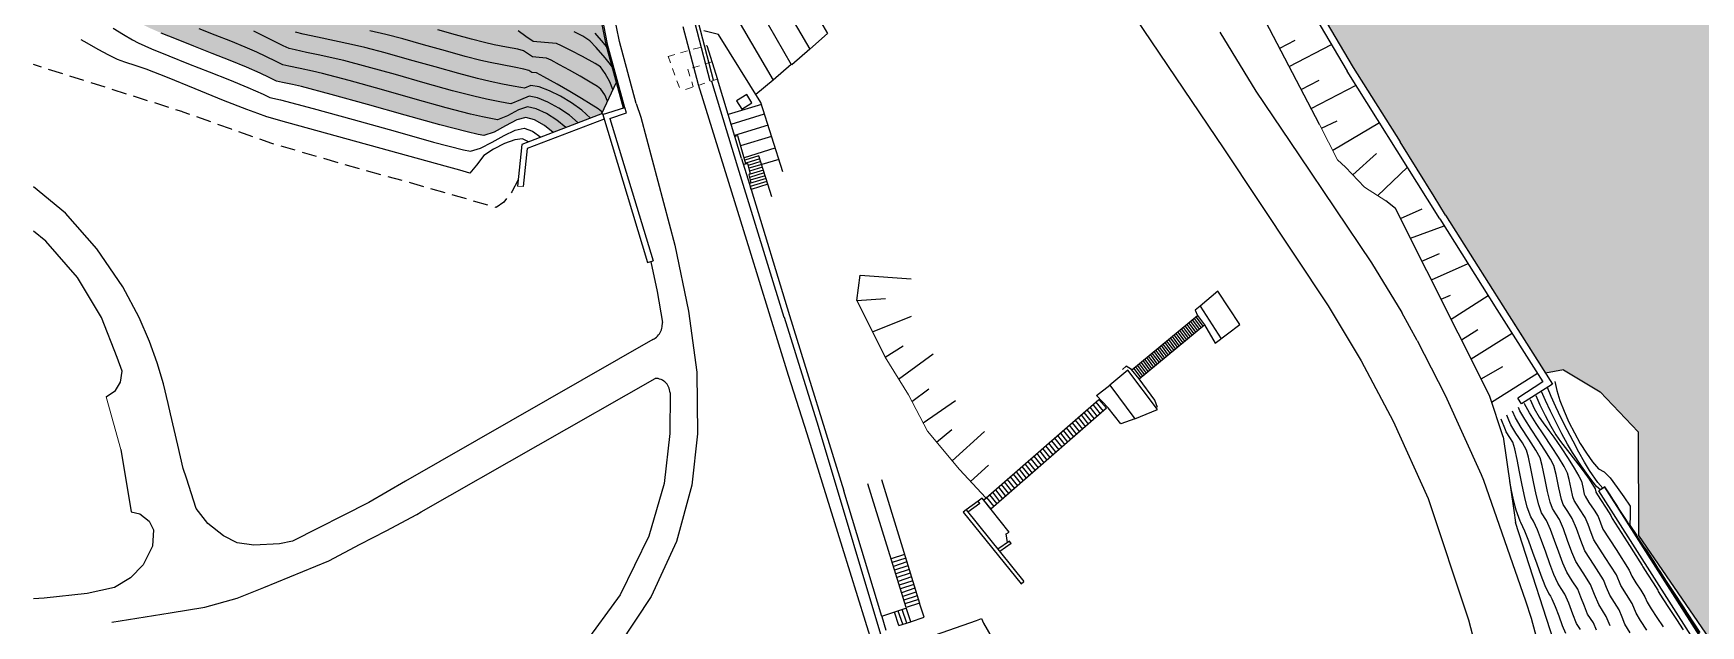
# Model space of a CAD drawing. Extents: x 62300 to 62638, y 108261 to 108784.
# Drawn here: x 62300 to 62440.5, y 108500.8 to 108550.7 of the extents above; entities that cross this region are included whole.
import ezdxf

# ---------------------------------------------------------------- set-up
doc = ezdxf.new("R2010")
doc.units = 0
doc.header["$MEASUREMENT"] = 0
doc.linetypes.add('DOT', pattern=[0.55, 0.3, -0.25])
doc.linetypes.add('TRATTEGGIATA2', pattern=[0.375, 0.25, -0.125])
for name, color, linetype in [('Bâti', 7, 'Continuous'), ('colore lago', 131, 'Continuous'), ('Couronnement', 7, 'Continuous'), ('curve livello 1m', 2, 'Continuous'), ('curve livello 5m', 7, 'Continuous'), ('Limite fiume', 6, 'Continuous'), ('LIN025CO', 7, 'Continuous'), ('pendenze', 2, 'Continuous'), ('Per+Mod Surf', 7, 'Continuous'), ('SCALE', 2, 'Continuous'), ('Strade', 7, 'Continuous'), ('TalusHautBas', 7, 'Continuous'), ('VOIRIE', 7, 'Continuous')]:
    doc.layers.add(name, color=color, linetype=linetype)
doc.layers.add('Colori bordi', color=5, linetype='Continuous', plot=False)
doc.layers.add('no_plot', color=5, linetype='Continuous', plot=False)

msp = doc.modelspace()

# ---------------------------------------------------------------- hatches: boundary and pattern name
at = {"layer": 'colore lago', "linetype": 'Continuous', "lineweight": 0}
for points in [[(62395.432, 108712.426), (62396.026, 108711.854), (62396.545, 108710.804), (62395.704, 108710.571), (62400.102, 108704.942), (62413.395, 108708.628), (62414.098, 108707.729), (62408.577, 108697.972), (62412.976, 108692.343), (62413.776, 108693.757), (62413.776, 108692.195), (62414.821, 108690.223), (62415.316, 108689.288), (62415.726, 108688.514), (62415.989, 108688.018), (62416.308, 108687.414), (62417.091, 108686.877), (62417.986, 108686.309), (62418.762, 108685.857), (62419.277, 108685.61), (62419.98, 108685.523), (62420.747, 108685.436), (62421.269, 108685.254), (62422.042, 108684.935), (62422.834, 108684.575), (62423.303, 108684.318), (62424.281, 108683.305), (62425.656, 108681.875), (62426.449, 108681.066), (62427.157, 108680.351), (62427.674, 108679.833), (62427.895, 108679.62), (62428.432, 108679.384), (62429.04, 108678.92), (62429.869, 108678.212), (62430.484, 108677.629), (62430.843, 108677.243), (62431.218, 108676.364), (62431.557, 108675.296), (62431.913, 108674.527), (62432.355, 108674.247), (62432.858, 108673.942), (62433.455, 108673.231), (62434.097, 108672.326), (62434.701, 108671.601), (62435.197, 108671.28), (62435.685, 108671.01), (62436.144, 108670.755), (62436.707, 108670.388), (62437.493, 108669.855), (62438.358, 108669.253), (62439.162, 108668.678), (62440.078, 108667.996), (62441.13, 108667.19), (62442.002, 108666.501), (62442.908, 108665.758), (62443.789, 108665.021), (62444.562, 108664.359), (62445.144, 108663.844), (62445.453, 108663.547), (62446.014, 108662.665), (62446.502, 108661.941), (62447.153, 108661.7), (62448.876, 108661.081), (62447.183, 108652.749), (62446.943, 108651.566), (62441.595, 108652.495), (62436.09, 108653.04), (62430.527, 108653.236), (62424.984, 108653.069), (62419.433, 108652.547), (62413.953, 108651.637), (62408.529, 108650.359), (62403.21, 108648.764), (62398.021, 108646.797), (62392.955, 108644.487), (62388.067, 108641.873), (62383.347, 108638.914), (62379.143, 108635.919), (62374.987, 108632.528), (62370.912, 108628.752), (62367.864, 108625.55), (62364.577, 108621.72), (62361.992, 108618.302), (62358.884, 108613.699), (62356.087, 108608.883), (62353.615, 108603.924), (62351.491, 108598.79), (62349.698, 108593.52), (62348.257, 108588.148), (62347.162, 108582.699), (62346.433, 108577.206), (62346.076, 108571.827), (62346.067, 108566.27), (62346.414, 108560.708), (62347.156, 108555.214), (62348.241, 108549.757), (62349.108, 108546.543), (62347.868, 108543.897), (62343.805, 108542.34), (62343.071, 108542.931), (62342.215, 108543.4), (62341.494, 108543.605), (62340.731, 108543.397), (62339.788, 108542.895), (62338.814, 108542.367), (62337.958, 108542.081), (62337.463, 108542.167), (62336.538, 108542.374), (62334.253, 108542.969), (62331.322, 108543.785), (62328.139, 108544.685), (62325.098, 108545.534), (62322.593, 108546.195), (62321.848, 108546.361), (62320.984, 108546.545), (62320.474, 108546.666), (62319.859, 108546.963), (62319.103, 108547.335), (62317.961, 108547.824), (62316.581, 108548.386), (62315.066, 108548.989), (62313.523, 108549.599), (62312.055, 108550.184), (62310.769, 108550.711), (62309.769, 108551.147), (62309.113, 108551.475), (62308.074, 108552.131), (62305.134, 108553.829), (62301.974, 108555.846), (62300, 108557.145), (62300, 108746.102), (62331.882, 108763.679), (62334.508, 108761.512), (62338.392, 108758.6), (62343.084, 108755.721), (62348.104, 108752.428), (62352.959, 108748.821), (62356.983, 108746.672), (62363.412, 108741.712), (62364.525, 108741.192), (62365.638, 108740.673), (62364.74, 108740.344), (62363.36, 108739.839), (62368.198, 108734.582), (62381.151, 108739.327), (62381.923, 108738.487), (62377.207, 108728.317), (62382.044, 108723.06), (62383.532, 108726.268), (62384.611, 108725.772), (62384.891, 108725.5), (62385.513, 108725.007), (62386.291, 108724.44), (62387.153, 108723.834), (62388.028, 108723.224), (62388.845, 108722.646), (62389.533, 108722.136), (62390.02, 108721.728), (62390.461, 108721.189), (62391.046, 108720.467), (62391.593, 108719.84), (62392.229, 108719.121), (62392.561, 108718.731), (62392.862, 108718.087), (62393.16, 108717.245), (62393.758, 108715.335), (62394.064, 108714.455), (62394.378, 108713.747)], [(62547.915, 108426.777), (62544.897, 108437.007), (62544.493, 108444.651), (62545.356, 108452.699), (62543.608, 108459.606), (62537.06, 108468.431), (62530.397, 108473.862), (62527.61, 108478.063), (62523.513, 108483.362), (62517.305, 108489.509), (62515.162, 108489.283), (62513.59, 108490.987), (62513.852, 108495.246), (62504.852, 108507.641), (62496.282, 108519.444), (62493.401, 108518.757), (62485.503, 108525.16), (62484.758, 108528.288), (62471.397, 108544.28), (62471.521, 108544.381), (62471.307, 108544.63), (62466.582, 108550.14), (62461.323, 108555.669), (62452.234, 108564.908), (62445.975, 108571.355), (62438.597, 108578.993), (62431.968, 108586.051), (62422.759, 108596.383), (62419.614, 108600.43), (62408.579, 108615.912), (62402.883, 108625.049), (62402.431, 108624.768), (62397.589, 108621.762), (62392.271, 108618.46), (62379.582, 108610.581), (62385.62, 108600.92), (62400.115, 108577.726), (62397.691, 108576.2), (62399.555, 108573.013), (62400.542, 108570.997), (62402.182, 108566.645), (62403.779, 108562.376), (62405.518, 108558.228), (62408.196, 108552.888), (62411.192, 108547.807), (62415.156, 108541.54), (62417.677, 108537.481), (62418.985, 108535.375), (62423.804, 108527.74), (62427.401, 108522.066), (62428.917, 108522.33), (62431.999, 108520.483), (62435.209, 108517.103), (62435.248, 108508.375), (62442.532, 108497.745), (62448.327, 108490.271), (62457.902, 108478.106), (62469.007, 108462.331), (62468.89, 108461.981), (62477.152, 108449.843), (62486.864, 108436.011), (62496.889, 108418.536), (62504.8, 108403.974), (62555.468, 108403.974), (62553.625, 108410.285), (62549.503, 108421.578)]]:
    msp.add_hatch(color=256, dxfattribs=at).paths.add_polyline_path(points)

# ---------------------------------------------------------------- linework, layer by layer
at = {"layer": 'Bâti', "color": 2}
for p, q in [((62362.574, 108554.23), (62365.421, 108549.362)), ((62364.572, 108554.712), (62366.906, 108550.678)), ((62359.164, 108552.168), (62362.336, 108546.741)), ((62361.266, 108552.561), (62363.853, 108548.048)), ((62357.722, 108550.579), (62356.499, 108550.892)), ((62366.906, 108550.678), (62365.421, 108549.362)), ((62361.301, 108544.845), (62357.722, 108550.579)), ((62365.421, 108549.362), (62363.892, 108548.037)), ((62363.853, 108548.048), (62362.336, 108546.741)), ((62362.339, 108546.735), (62360.877, 108545.524))]:
    msp.add_line(p, q, dxfattribs=at)
at = {"layer": 'Bâti', "color": 2, "linetype": 'Continuous'}
for p, q in [((62407.695, 108552.592), (62410.691, 108547.511)), ((62408.196, 108552.888), (62411.192, 108547.807)), ((62356.744, 108549.661), (62357.628, 108546.795)), ((62411.192, 108547.807), (62415.156, 108541.54)), ((62357.124, 108546.651), (62359.332, 108539.425)), ((62358.538, 108543.856), (62357.634, 108546.813)), ((62417.463, 108536.711), (62410.691, 108547.511)), ((62360.108, 108545.538), (62359.243, 108544.992)), ((62359.245, 108544.993), (62359.678, 108544.298)), ((62360.542, 108544.838), (62360.108, 108545.538)), ((62347.94, 108543.924), (62351.754, 108531.365)), ((62347.963, 108543.847), (62349.842, 108544.437)), ((62348.576, 108543.52), (62349.986, 108543.979)), ((62349.986, 108543.979), (62349.842, 108544.437)), ((62359.677, 108540.151), (62358.538, 108543.856)), ((62359.678, 108544.298), (62360.542, 108544.838)), ((62348.576, 108543.52), (62352.217, 108531.511)), ((62359.344, 108542.046), (62359.113, 108541.985)), ((62360.042, 108539.702), (62359.344, 108542.046)), ((62418.012, 108536.942), (62415.156, 108541.54)), ((62359.332, 108539.425), (62363.231, 108526.775)), ((62359.677, 108540.151), (62360.481, 108537.536)), ((62359.838, 108539.664), (62360.181, 108539.727)), ((62360.181, 108539.727), (62360.38, 108538.838)), ((62360.38, 108538.838), (62360.284, 108538.772)), ((62360.284, 108538.772), (62360.457, 108538.093)), ((62360.457, 108538.093), (62360.323, 108538.054)), ((62360.467, 108537.541), (62360.323, 108538.054)), ((62360.475, 108537.521), (62363.721, 108526.925)), ((62418.495, 108535.065), (62417.463, 108536.711)), ((62418.985, 108535.375), (62418.012, 108536.942)), ((62418.985, 108535.375), (62423.804, 108527.74)), ((62418.495, 108535.065), (62423.314, 108527.43)), ((62351.754, 108531.365), (62352.217, 108531.511)), ((62399.8, 108528.967), (62398.313, 108527.69)), ((62401.648, 108526.15), (62399.8, 108528.967)), ((62363.25, 108526.778), (62366.111, 108517.591)), ((62363.721, 108526.925), (62368.283, 108512.14)), ((62392.537, 108522.336), (62398.093, 108526.915)), ((62398.307, 108527.699), (62397.888, 108527.374)), ((62397.888, 108527.374), (62398.093, 108526.915)), ((62398.093, 108526.915), (62398.678, 108526.132)), ((62398.313, 108527.69), (62400.071, 108524.951)), ((62423.314, 108527.429), (62427.19, 108521.315)), ((62423.804, 108527.74), (62427.989, 108521.138)), ((62398.696, 108526.113), (62393.167, 108521.557)), ((62398.678, 108526.132), (62399.562, 108524.567)), ((62399.562, 108524.567), (62401.648, 108526.15)), ((62392.079, 108522.64), (62391.761, 108522.357)), ((62392.522, 108522.354), (62392.079, 108522.64)), ((62392.223, 108522.301), (62390.695, 108521.053)), ((62394.7, 108519.003), (62392.223, 108522.301)), ((62393.153, 108521.576), (62392.522, 108522.354)), ((62394.474, 108519.774), (62393.153, 108521.576)), ((62427.19, 108521.315), (62425.062, 108519.955)), ((62427.989, 108521.138), (62425.374, 108519.466)), ((62380.058, 108511.364), (62389.77, 108519.841)), ((62389.577, 108520.175), (62390.699, 108521.056)), ((62390.549, 108519.135), (62389.577, 108520.175)), ((62390.695, 108521.053), (62392.8, 108518.193)), ((62394.724, 108519.162), (62394.474, 108519.774)), ((62425.374, 108519.466), (62425.062, 108519.955)), ((62390.42, 108519.102), (62380.666, 108510.601)), ((62388.519, 108518.75), (62389.133, 108517.98)), ((62391.613, 108517.774), (62390.549, 108519.135)), ((62392.806, 108518.2), (62394.7, 108519.003)), ((62366.111, 108517.591), (62372.051, 108497.827)), ((62392.806, 108518.193), (62391.613, 108517.774)), ((62373.54, 108502.298), (62370.306, 108512.735)), ((62371.454, 108513.091), (62374.668, 108502.672)), ((62371.479, 108501.545), (62368.283, 108512.14)), ((62379.936, 108511.517), (62379.616, 108511.271)), ((62382.206, 108508.668), (62379.936, 108511.517)), ((62380.058, 108511.364), (62380.666, 108510.601)), ((62432.413, 108512.482), (62431.903, 108512.129)), ((62432.409, 108512.452), (62431.903, 108512.129)), ((62442.396, 108495.678), (62431.903, 108512.129)), ((62442.902, 108496.001), (62432.409, 108512.452)), ((62442.967, 108496.023), (62432.413, 108512.482)), ((62378.586, 108510.54), (62378.35, 108510.354)), ((62378.35, 108510.354), (62383.229, 108504.3)), ((62378.584, 108510.542), (62383.463, 108504.488)), ((62379.595, 108511.261), (62378.588, 108510.536)), ((62379.735, 108511.066), (62378.728, 108510.341)), ((62379.742, 108511.066), (62379.595, 108511.261)), ((62381.97, 108508.522), (62382.206, 108508.668)), ((62382.075, 108507.791), (62381.97, 108508.522)), ((62382.248, 108507.913), (62381.264, 108507.216)), ((62382.392, 108507.709), (62381.421, 108507.021)), ((62382.392, 108507.709), (62382.248, 108507.913)), ((62383.229, 108504.3), (62383.463, 108504.488)), ((62373.551, 108502.243), (62371.469, 108501.551)), ((62371.479, 108501.545), (62371.833, 108500.409)), ((62373.915, 108501.115), (62375.043, 108501.488)), ((62375.043, 108501.488), (62374.672, 108502.67)), ((62372.929, 108500.791), (62373.919, 108501.102)), ((62375.362, 108499.788), (62379.452, 108501.214)), ((62379.452, 108501.214), (62379.892, 108501.397)), ((62379.892, 108501.397), (62380.057, 108500.993)), ((62380.057, 108500.993), (62385.307, 108491.899))]:
    msp.add_line(p, q, dxfattribs=at)
at = {"layer": 'Colori bordi', "linetype": 'Continuous', "lineweight": 0, "flags": 128}
for points in [[(62347.156, 108555.214), (62348.241, 108549.757), (62349.108, 108546.543), (62347.868, 108543.897), (62343.805, 108542.34), (62343.071, 108542.931), (62342.215, 108543.4), (62341.494, 108543.605), (62341.494, 108543.605), (62340.731, 108543.397), (62339.788, 108542.895), (62338.814, 108542.367), (62337.958, 108542.081), (62337.958, 108542.081), (62337.463, 108542.167), (62336.538, 108542.374), (62336.538, 108542.374), (62334.253, 108542.969), (62331.322, 108543.785), (62328.139, 108544.685), (62325.098, 108545.534), (62322.593, 108546.195), (62322.593, 108546.195), (62321.848, 108546.361), (62320.984, 108546.545), (62320.474, 108546.666), (62319.859, 108546.963), (62319.103, 108547.335), (62317.961, 108547.824), (62316.581, 108548.386), (62315.066, 108548.989), (62313.523, 108549.599), (62312.055, 108550.184), (62310.769, 108550.711)], [(62408.196, 108552.888), (62411.192, 108547.807), (62415.156, 108541.54), (62417.677, 108537.481), (62418.985, 108535.375), (62423.804, 108527.74), (62427.401, 108522.066), (62428.917, 108522.33), (62431.999, 108520.483), (62435.209, 108517.103), (62435.248, 108508.375), (62442.532, 108497.745)]]:
    msp.add_lwpolyline(points, dxfattribs=at)
at = {"layer": 'Couronnement', "color": 2, "linetype": 'Continuous'}
for p, q in [((62347.156, 108555.214), (62348.241, 108549.757)), ((62347.274, 108555.234), (62348.358, 108549.784)), ((62349.376, 108550.005), (62348.311, 108555.365)), ((62354.722, 108551.247), (62356.006, 108546.381)), ((62357.02, 108546.657), (62355.759, 108551.519)), ((62357.31, 108546.732), (62356.049, 108551.594)), ((62348.241, 108549.757), (62349.683, 108544.411)), ((62348.358, 108549.784), (62349.799, 108544.442)), ((62350.798, 108544.768), (62349.376, 108550.005))]:
    msp.add_line(p, q, dxfattribs=at)
at = {"layer": 'curve livello 1m', "color": 152, "linetype": 'TRATTEGGIATA2', "ltscale": 5, "flags": 128}
msp.add_lwpolyline([(62340.844, 108538.344), (62340.313, 108537.336), (62339.628, 108536.472), (62338.995, 108536.011), (62338.995, 108536.011), (62335.568, 108536.994), (62331.784, 108538.08), (62327.507, 108539.257), (62320.1, 108541.398), (62316.691, 108542.608), (62312.609, 108544.056), (62312.504, 108544.098), (62300, 108548.053)], dxfattribs=at)
at = {"layer": 'curve livello 5m', "color": 2, "flags": 128}
for points in [[(62343.805, 108542.34), (62343.071, 108542.931), (62342.215, 108543.4), (62341.494, 108543.605), (62341.494, 108543.605), (62340.731, 108543.397), (62339.788, 108542.895), (62338.814, 108542.367), (62337.958, 108542.081), (62337.958, 108542.081), (62337.463, 108542.167), (62336.538, 108542.374), (62336.538, 108542.374), (62334.253, 108542.969), (62331.322, 108543.785), (62328.139, 108544.685), (62325.098, 108545.534), (62322.593, 108546.195), (62322.593, 108546.195), (62321.848, 108546.361), (62320.984, 108546.545), (62320.474, 108546.666), (62319.859, 108546.963), (62319.103, 108547.335), (62317.961, 108547.824), (62316.581, 108548.386), (62315.066, 108548.989), (62313.523, 108549.599), (62312.055, 108550.184), (62310.769, 108550.711)], [(62348.372, 108544.973), (62348.146, 108545.511), (62347.817, 108545.993), (62347.817, 108545.993), (62347.523, 108546.2), (62346.9, 108546.584), (62346.075, 108547.071), (62345.169, 108547.587), (62345.169, 108547.587), (62344.334, 108548.041), (62343.614, 108548.413), (62343.226, 108548.591), (62343.226, 108548.591), (62342.627, 108548.639), (62342.061, 108548.691), (62342.061, 108548.691), (62341.296, 108549.221), (62340.805, 108549.339), (62339.873, 108549.523), (62338.828, 108549.726), (62337.997, 108549.903), (62336.929, 108550.181), (62335.559, 108550.562), (62334.072, 108550.983)], [(62426.585, 108520.17), (62426.926, 108519.398), (62427.373, 108518.483), (62427.848, 108517.583), (62428.271, 108516.852), (62428.271, 108516.852), (62428.657, 108516.303), (62429.245, 108515.532), (62429.919, 108514.663), (62430.566, 108513.82), (62431.071, 108513.126), (62431.071, 108513.126), (62431.578, 108512.313), (62431.633, 108512.068), (62431.646, 108512.032), (62432.024, 108511.415), (62432.521, 108510.688), (62432.915, 108510.051), (62432.915, 108510.051), (62433.005, 108509.822), (62434.277, 108507.84), (62435.551, 108505.854), (62435.593, 108505.749), (62435.981, 108505.12), (62436.475, 108504.395), (62436.868, 108503.761), (62436.868, 108503.761), (62436.907, 108503.666), (62437.275, 108503.046), (62437.816, 108502.219), (62438.429, 108501.303), (62439.012, 108500.418)], [(62431.692, 108500.403), (62431.433, 108501.01), (62430.953, 108501.758), (62430.678, 108502.412), (62430.39, 108503.194), (62430.116, 108503.848), (62429.657, 108504.562), (62429.2, 108505.276), (62428.866, 108506.034), (62428.518, 108506.968), (62428.164, 108507.961), (62427.815, 108508.895), (62427.482, 108509.653), (62427.071, 108510.295), (62426.827, 108510.969), (62426.617, 108511.827), (62426.394, 108512.908), (62426.174, 108514.021), (62425.971, 108514.975), (62425.801, 108515.577), (62425.453, 108516.172), (62424.914, 108516.985), (62424.478, 108517.699), (62424.31, 108518.103), (62424.142, 108518.509)]]:
    msp.add_lwpolyline(points, dxfattribs=at)
at = {"layer": 'Limite fiume', "color": 2, "linetype": 'Continuous'}
for p, q in [((62428.917, 108522.33), (62427.401, 108522.066)), ((62428.917, 108522.33), (62431.999, 108520.483)), ((62431.999, 108520.483), (62435.209, 108517.103)), ((62435.209, 108517.103), (62435.248, 108508.375)), ((62435.248, 108508.375), (62442.532, 108497.745))]:
    msp.add_line(p, q, dxfattribs=at)
at = {"layer": 'LIN025CO', "color": 2, "linetype": 'DOT', "lineweight": 0, "ltscale": 2}
for p, q in [((62353.478, 108548.744), (62356.744, 108549.661)), ((62353.473, 108548.758), (62354.535, 108545.824)), ((62357.167, 108548.288), (62355.141, 108547.652)), ((62357.619, 108546.824), (62354.535, 108545.824)), ((62355.141, 108547.652), (62355.599, 108546.169))]:
    msp.add_line(p, q, dxfattribs=at)
at = {"layer": 'LIN025CO', "color": 2, "linetype": 'Continuous', "lineweight": 0}
for p, q in [((62408.36, 108543.014), (62409.878, 108540.026)), ((62340.791, 108537.817), (62341.274, 108537.768)), ((62412.147, 108537.715), (62413.945, 108536.564)), ((62307.374, 108515.633), (62306.149, 108520.046))]:
    msp.add_line(p, q, dxfattribs=at)
at = {"layer": 'LIN025CO', "color": 2, "linetype": 'Continuous', "lineweight": 0, "flags": 128}
msp.add_lwpolyline([(62371.754, 108523.391), (62373.723, 108520.233), (62375.328, 108517.177), (62378.016, 108513.947)], dxfattribs=at)
at = {"layer": 'no_plot', "flags": 128}
for points in [[(62306.726, 108551.129), (62307.6, 108550.576), (62308.347, 108550.126), (62308.347, 108550.126), (62308.836, 108549.871), (62309.964, 108549.378), (62311.415, 108548.783), (62313.071, 108548.123), (62314.813, 108547.435), (62316.522, 108546.755), (62318.08, 108546.121), (62319.367, 108545.569), (62319.936, 108545.291), (62320.815, 108545.096), (62323.587, 108544.364), (62326.953, 108543.425), (62330.475, 108542.429), (62333.718, 108541.527), (62336.246, 108540.868), (62336.818, 108540.75), (62337.678, 108541.009), (62338.66, 108541.51), (62339.666, 108542.077), (62340.598, 108542.535), (62341.357, 108542.707), (62342.053, 108542.455), (62342.759, 108541.94)], [(62344.85, 108542.741), (62344.113, 108543.367), (62343.23, 108543.924), (62342.352, 108544.33), (62341.631, 108544.502), (62341.631, 108544.502), (62340.868, 108544.248), (62339.94, 108543.732), (62339.099, 108543.411), (62339.099, 108543.411), (62338.689, 108543.473), (62337.849, 108543.647), (62336.83, 108543.88), (62336.83, 108543.88), (62334.789, 108544.411), (62332.17, 108545.14), (62329.326, 108545.944), (62326.609, 108546.703), (62324.37, 108547.293), (62324.37, 108547.293), (62323.532, 108547.484), (62322.482, 108547.708), (62321.537, 108547.911), (62321.012, 108548.04), (62321.012, 108548.04), (62320.459, 108548.299), (62319.591, 108548.736), (62318.838, 108549.101), (62318.838, 108549.101), (62317.843, 108549.528), (62316.64, 108550.018), (62315.32, 108550.543), (62313.974, 108551.074)], [(62345.895, 108543.141), (62345.161, 108543.787), (62344.281, 108544.39), (62343.357, 108544.896), (62342.486, 108545.251), (62341.768, 108545.4), (62341.768, 108545.4), (62341.03, 108545.093), (62340.24, 108544.741), (62340.24, 108544.741), (62339.886, 108544.788), (62339.151, 108544.931), (62338.181, 108545.14), (62337.121, 108545.386), (62337.121, 108545.386), (62335.324, 108545.854), (62333.017, 108546.496), (62330.512, 108547.204), (62328.119, 108547.872), (62326.148, 108548.392), (62326.148, 108548.392), (62325.267, 108548.594), (62324.145, 108548.836), (62323.004, 108549.078), (62322.065, 108549.284), (62321.549, 108549.414), (62321.549, 108549.414), (62321.045, 108549.644), (62320.215, 108550.059), (62319.309, 108550.514), (62318.573, 108550.867)], [(62346.941, 108543.542), (62346.209, 108544.2), (62345.341, 108544.83), (62344.407, 108545.393), (62343.476, 108545.851), (62342.619, 108546.165), (62341.905, 108546.298), (62341.905, 108546.298), (62341.381, 108546.072), (62341.065, 108546.108), (62340.416, 108546.228), (62339.527, 108546.412), (62338.495, 108546.639), (62337.413, 108546.891), (62337.413, 108546.891), (62335.859, 108547.296), (62333.865, 108547.851), (62331.699, 108548.464), (62329.63, 108549.041), (62327.925, 108549.491), (62327.925, 108549.491), (62326.807, 108549.748), (62325.383, 108550.054), (62323.934, 108550.362), (62322.741, 108550.623), (62322.087, 108550.788)], [(62347.919, 108544.006), (62347.863, 108544.11), (62347.582, 108544.319), (62346.999, 108544.694), (62346.183, 108545.193), (62345.201, 108545.776), (62344.121, 108546.402), (62343.009, 108547.032), (62343.009, 108547.032), (62342.38, 108547.356), (62342.004, 108547.389), (62341.756, 108547.56), (62341.331, 108547.667), (62340.506, 108547.834), (62339.49, 108548.031), (62338.487, 108548.228), (62337.705, 108548.397), (62337.705, 108548.397), (62336.394, 108548.739), (62334.712, 108549.207), (62332.885, 108549.723), (62331.14, 108550.21), (62329.703, 108550.59), (62329.703, 108550.59), (62328.347, 108550.901)], [(62348.825, 108545.939), (62348.581, 108546.597), (62348.19, 108547.314), (62347.77, 108547.876), (62347.77, 108547.876), (62347.329, 108548.142), (62346.275, 108548.719), (62345.279, 108549.244), (62344.493, 108549.64), (62344.071, 108549.825), (62344.071, 108549.825), (62343.068, 108549.906), (62342.119, 108549.993), (62342.119, 108549.993), (62341.491, 108550.423), (62340.835, 108550.882)], [(62348.756, 108547.849), (62348.516, 108548.188), (62348.181, 108548.619), (62348.181, 108548.619), (62347.417, 108549.501), (62346.887, 108550.042), (62346.887, 108550.042), (62346.282, 108550.433), (62345.553, 108550.81)], [(62348.292, 108549.57), (62348.025, 108549.885), (62347.323, 108550.687)], [(62341.714, 108541.539), (62341.22, 108541.809), (62340.562, 108541.706), (62339.699, 108541.394), (62338.781, 108540.939), (62337.963, 108540.405), (62337.963, 108540.405), (62337.335, 108539.58), (62336.776, 108538.908), (62336.776, 108538.908), (62335.931, 108539.15), (62334.999, 108539.418), (62321.347, 108543.177), (62319.678, 108543.659), (62318.909, 108543.932), (62317.989, 108544.258), (62316.021, 108545.035), (62313.637, 108546.007), (62311.307, 108546.957), (62309.501, 108547.664), (62309.501, 108547.664), (62308.676, 108547.947), (62307.713, 108548.265), (62307.088, 108548.485), (62306.348, 108548.843), (62305.47, 108549.317), (62304.532, 108549.844), (62304.018, 108550.132)], [(62428.177, 108521.363), (62428.349, 108520.602), (62428.617, 108519.757), (62428.964, 108518.857), (62429.376, 108517.932), (62429.837, 108517.013), (62430.333, 108516.131), (62430.847, 108515.315), (62431.366, 108514.596), (62431.873, 108514.003), (62432.348, 108513.738), (62432.861, 108513.223), (62433.437, 108512.416), (62433.719, 108512.02), (62433.999, 108511.629), (62434.547, 108510.86), (62434.536, 108510.058), (62434.52, 108509.243), (62435.083, 108508.368), (62435.152, 108508.26), (62435.222, 108508.152), (62435.36, 108507.937), (62435.635, 108507.51), (62435.934, 108507.072), (62436.491, 108506.208), (62436.765, 108505.782), (62436.902, 108505.57), (62437.037, 108505.359), (62437.574, 108504.526), (62437.912, 108504.032), (62438.454, 108503.192), (62438.721, 108502.778), (62438.986, 108502.368), (62439.346, 108501.84), (62440.41, 108500.194)], [(62426.096, 108519.838), (62426.45, 108519.08), (62426.854, 108518.347), (62427.196, 108517.877), (62427.695, 108517.233), (62428.112, 108516.673), (62428.714, 108515.776), (62429.302, 108514.868), (62429.819, 108514.037), (62430.212, 108513.373), (62430.423, 108512.966), (62430.54, 108512.455), (62430.672, 108511.848), (62430.731, 108511.684), (62431.058, 108511.151), (62431.488, 108510.523), (62431.829, 108509.972), (62432.036, 108509.442), (62432.244, 108508.913), (62433.353, 108507.184), (62434.464, 108505.453), (62434.665, 108504.951), (62435.005, 108504.4), (62435.437, 108503.766), (62435.781, 108503.211), (62435.97, 108502.747), (62436.293, 108502.203), (62436.768, 108501.478), (62437.305, 108500.675)], [(62439.914, 108500.712), (62438.979, 108502.177), (62438.885, 108502.324), (62438.651, 108502.691), (62438.416, 108503.059), (62438.322, 108503.206), (62437.853, 108503.942), (62437.665, 108504.234), (62437.195, 108504.972), (62437.008, 108505.262), (62436.891, 108505.447), (62436.844, 108505.519), (62436.726, 108505.704), (62436.68, 108505.776), (62436.444, 108506.146), (62436.351, 108506.29), (62435.879, 108507.031), (62435.695, 108507.319), (62435.458, 108507.69), (62435.366, 108507.833), (62435.248, 108508.018), (62435.202, 108508.09), (62435.143, 108508.183), (62435.12, 108508.218), (62435.061, 108508.311), (62435.038, 108508.347), (62434.563, 108509.091), (62434.381, 108509.375), (62433.906, 108510.12), (62433.724, 108510.404), (62433.486, 108510.777), (62433.395, 108510.918), (62433.157, 108511.291), (62433.067, 108511.432), (62432.59, 108512.18), (62432.41, 108512.46), (62432.042, 108512.225), (62431.712, 108512.518), (62431.136, 108513.235), (62430.425, 108514.23), (62429.688, 108515.357), (62429.688, 108515.357), (62429.266, 108516.072), (62428.79, 108516.939), (62428.296, 108517.887), (62427.821, 108518.844), (62427.402, 108519.74), (62427.073, 108520.502)], [(62440.312, 108500.13), (62439.429, 108501.508), (62438.995, 108502.187), (62438.775, 108502.531), (62438.666, 108502.701), (62438.557, 108502.872), (62438.337, 108503.215), (62438.118, 108503.558), (62437.679, 108504.244), (62437.459, 108504.588), (62437.02, 108505.272), (62436.965, 108505.359), (62436.856, 108505.529), (62436.8, 108505.616), (62436.691, 108505.787), (62436.58, 108505.96), (62436.362, 108506.301), (62436.14, 108506.649), (62435.703, 108507.329), (62435.592, 108507.504), (62435.374, 108507.843), (62435.318, 108507.931), (62435.21, 108508.101), (62435.182, 108508.144), (62435.127, 108508.229), (62435.099, 108508.273), (62435.045, 108508.358), (62434.82, 108508.71), (62434.387, 108509.386), (62434.161, 108509.74), (62433.728, 108510.415), (62433.615, 108510.592), (62433.399, 108510.929), (62433.285, 108511.107), (62433.07, 108511.443), (62432.842, 108511.801), (62432.412, 108512.471), (62432.235, 108512.359), (62431.8, 108512.843), (62431.105, 108513.862), (62431.105, 108513.862), (62430.685, 108514.565), (62430.217, 108515.398), (62429.721, 108516.32), (62429.219, 108517.29), (62428.732, 108518.267), (62428.279, 108519.211), (62427.882, 108520.08), (62427.562, 108520.834)], [(62432.84, 108500.774), (62432.52, 108501.56), (62432.52, 108501.56), (62432.199, 108502.06), (62431.881, 108502.557), (62431.881, 108502.557), (62431.542, 108503.403), (62431.203, 108504.249), (62431.203, 108504.249), (62430.581, 108505.218), (62429.961, 108506.185), (62429.621, 108506.979), (62429.265, 108507.959), (62428.908, 108508.939), (62428.568, 108509.733), (62428.568, 108509.733), (62428.273, 108510.193), (62427.986, 108510.642), (62427.986, 108510.642), (62427.788, 108511.189), (62427.574, 108512.092), (62427.347, 108513.218), (62427.133, 108514.264), (62426.957, 108514.924), (62426.957, 108514.924), (62426.589, 108515.58), (62425.987, 108516.5), (62425.346, 108517.472), (62424.861, 108518.285), (62424.861, 108518.285), (62424.63, 108518.841)], [(62434.548, 108500.18), (62434.097, 108500.908), (62434.097, 108500.908), (62433.852, 108501.509), (62433.607, 108502.11), (62433.607, 108502.11), (62433.206, 108502.734), (62432.809, 108503.355), (62432.809, 108503.355), (62432.549, 108504.002), (62432.29, 108504.65), (62432.29, 108504.65), (62431.505, 108505.873), (62430.722, 108507.095), (62430.371, 108507.944), (62430.006, 108508.963), (62429.655, 108509.813), (62429.655, 108509.813), (62429.273, 108510.408), (62428.901, 108510.99), (62428.901, 108510.99), (62428.75, 108511.409), (62428.527, 108512.381), (62428.3, 108513.519), (62428.112, 108514.271), (62428.112, 108514.271), (62427.825, 108514.815), (62427.357, 108515.562), (62426.785, 108516.428), (62426.189, 108517.325), (62425.649, 108518.169), (62425.244, 108518.872), (62425.244, 108518.872), (62425.119, 108519.173)], [(62435.948, 108500.394), (62435.404, 108501.216), (62435.034, 108501.827), (62435.034, 108501.827), (62434.694, 108502.661), (62434.214, 108503.409), (62433.737, 108504.153), (62433.737, 108504.153), (62433.377, 108505.052), (62432.429, 108506.529), (62431.483, 108508.004), (62431.239, 108508.594), (62430.986, 108509.302), (62430.742, 108509.892), (62430.742, 108509.892), (62430.272, 108510.623), (62429.816, 108511.337), (62429.816, 108511.337), (62429.711, 108511.628), (62429.556, 108512.304), (62429.398, 108513.096), (62429.268, 108513.618), (62429.268, 108513.618), (62428.972, 108514.192), (62428.496, 108514.966), (62427.903, 108515.874), (62427.257, 108516.846), (62426.619, 108517.813), (62426.055, 108518.707), (62425.627, 108519.459), (62425.627, 108519.459), (62425.608, 108519.506)], [(62430.346, 108500.459), (62430.025, 108500.96), (62429.698, 108501.738), (62429.356, 108502.669), (62429.029, 108503.446), (62429.029, 108503.446), (62428.734, 108503.907), (62428.438, 108504.367), (62428.11, 108505.1), (62427.767, 108505.994), (62427.417, 108506.97), (62427.067, 108507.946), (62426.724, 108508.841), (62426.395, 108509.574), (62426.395, 108509.574), (62426.156, 108509.948), (62425.866, 108510.75), (62425.66, 108511.575), (62425.44, 108512.611), (62425.219, 108513.727), (62425.005, 108514.79), (62424.811, 108515.668), (62424.646, 108516.229), (62424.646, 108516.229), (62424.391, 108516.643), (62424.096, 108517.112), (62424.096, 108517.112), (62424.026, 108517.28), (62423.653, 108518.177)], [(62424.372, 108512.924), (62424.514, 108512.165), (62424.712, 108511.278), (62424.905, 108510.53), (62425.24, 108509.6), (62425.308, 108509.494), (62425.634, 108508.779), (62425.972, 108507.917), (62426.319, 108506.966), (62426.667, 108505.985), (62427.014, 108505.035), (62427.352, 108504.172), (62427.677, 108503.458), (62427.81, 108503.252), (62427.942, 108503.045), (62428.223, 108502.4), (62428.519, 108501.603), (62428.816, 108500.807), (62429.097, 108500.162)]]:
    msp.add_lwpolyline(points, dxfattribs=at)
at = {"layer": 'pendenze', "linetype": 'Continuous'}
for p, q in [((62405.007, 108549.428), (62406.312, 108550.11)), ((62405.815, 108547.882), (62409.375, 108549.743)), ((62406.822, 108545.956), (62408.334, 108546.746)), ((62407.666, 108544.342), (62411.445, 108546.317)), ((62408.527, 108542.685), (62409.843, 108543.326)), ((62409.471, 108540.828), (62413.414, 108543.168)), ((62411.162, 108538.75), (62413.16, 108540.563)), ((62413.258, 108537.004), (62415.762, 108539.423)), ((62415.18, 108535.095), (62417.015, 108535.889)), ((62416.018, 108533.427), (62418.869, 108534.473)), ((62416.987, 108531.498), (62418.464, 108532.137)), ((62417.785, 108529.909), (62420.885, 108531.279)), ((62369.663, 108530.309), (62373.946, 108529.998)), ((62369.394, 108528.187), (62371.787, 108528.338)), ((62418.602, 108528.284), (62419.398, 108528.628)), ((62419.444, 108526.607), (62422.583, 108528.588)), ((62370.696, 108525.542), (62373.987, 108526.845)), ((62420.315, 108524.875), (62421.706, 108525.724)), ((62421.133, 108523.247), (62424.58, 108525.432)), ((62371.754, 108523.391), (62373.281, 108524.355)), ((62372.902, 108521.55), (62375.813, 108523.691)), ((62421.979, 108521.562), (62423.814, 108522.607)), ((62422.862, 108519.617), (62426.717, 108522.061)), ((62374.022, 108519.664), (62375.44, 108520.745)), ((62374.967, 108517.865), (62377.681, 108519.749)), ((62376.097, 108516.253), (62377.39, 108517.301)), ((62377.425, 108514.657), (62380.129, 108517.135)), ((62378.969, 108512.923), (62380.461, 108514.314))]:
    msp.add_line(p, q, dxfattribs=at)
at = {"layer": 'Per+Mod Surf', "color": 2, "linetype": 'Continuous'}
for p, q in [((62349.108, 108546.543), (62347.868, 108543.897)), ((62347.94, 108543.924), (62341.145, 108541.321)), ((62348.081, 108543.459), (62341.598, 108540.975)), ((62341.145, 108541.321), (62340.791, 108537.817)), ((62341.598, 108540.975), (62341.274, 108537.768))]:
    msp.add_line(p, q, dxfattribs=at)
at = {"layer": 'SCALE', "linetype": 'Continuous'}
for p, q in [((62361.347, 108544.683), (62358.537, 108543.838)), ((62358.786, 108543.035), (62361.596, 108543.899)), ((62363.14, 108539.013), (62361.303, 108544.851)), ((62361.905, 108542.935), (62359.081, 108542.089)), ((62362.2, 108541.999), (62359.592, 108541.216)), ((62359.902, 108540.23), (62362.5, 108541.046)), ((62361.129, 108540.353), (62359.956, 108539.992)), ((62361.203, 108540.118), (62360.025, 108539.759)), ((62361.279, 108539.88), (62360.219, 108539.557)), ((62361.371, 108539.647), (62360.274, 108539.312)), ((62361.43, 108539.403), (62360.329, 108539.067)), ((62361.885, 108537.968), (62361.129, 108540.353)), ((62362.81, 108540.061), (62361.363, 108539.645)), ((62361.732, 108538.45), (62360.332, 108538.023)), ((62361.581, 108538.927), (62360.341, 108538.548)), ((62361.506, 108539.165), (62360.384, 108538.823)), ((62361.808, 108538.212), (62360.399, 108537.782)), ((62361.657, 108538.688), (62360.403, 108538.306)), ((62361.882, 108537.973), (62360.467, 108537.541)), ((62362.209, 108536.908), (62361.882, 108537.973)), ((62397.953, 108526.799), (62398.555, 108525.997)), ((62396.253, 108525.399), (62396.856, 108524.596)), ((62396.408, 108525.526), (62397.01, 108524.724)), ((62396.562, 108525.653), (62397.165, 108524.851)), ((62396.717, 108525.781), (62397.319, 108524.978)), ((62396.871, 108525.908), (62397.474, 108525.106)), ((62397.026, 108526.035), (62397.628, 108525.233)), ((62397.18, 108526.163), (62397.783, 108525.36)), ((62397.335, 108526.29), (62397.937, 108525.488)), ((62397.489, 108526.417), (62398.092, 108525.615)), ((62397.644, 108526.545), (62398.246, 108525.742)), ((62397.798, 108526.672), (62398.401, 108525.87)), ((62394.554, 108523.998), (62395.156, 108523.196)), ((62394.708, 108524.125), (62395.311, 108523.323)), ((62394.863, 108524.253), (62395.465, 108523.451)), ((62395.017, 108524.38), (62395.62, 108523.578)), ((62395.172, 108524.507), (62395.774, 108523.705)), ((62395.326, 108524.635), (62395.929, 108523.832)), ((62395.481, 108524.762), (62396.083, 108523.96)), ((62395.635, 108524.889), (62396.238, 108524.087)), ((62395.79, 108525.017), (62396.392, 108524.214)), ((62395.944, 108525.144), (62396.547, 108524.342)), ((62396.099, 108525.271), (62396.701, 108524.469)), ((62392.86, 108522.59), (62393.457, 108521.795)), ((62393.009, 108522.725), (62393.611, 108521.923)), ((62393.163, 108522.852), (62393.766, 108522.05)), ((62393.318, 108522.979), (62393.92, 108522.177)), ((62393.472, 108523.107), (62394.075, 108522.305)), ((62393.627, 108523.234), (62394.229, 108522.432)), ((62393.781, 108523.361), (62394.384, 108522.559)), ((62393.936, 108523.489), (62394.538, 108522.687)), ((62394.09, 108523.616), (62394.693, 108522.814)), ((62394.245, 108523.743), (62394.847, 108522.941)), ((62394.399, 108523.871), (62395.002, 108523.069)), ((62392.7, 108522.47), (62393.302, 108521.668)), ((62390.42, 108519.102), (62389.77, 108519.841)), ((62388.022, 108518.315), (62388.634, 108517.546)), ((62388.271, 108518.532), (62388.883, 108517.763)), ((62388.768, 108518.967), (62389.382, 108518.197)), ((62389.017, 108519.184), (62389.631, 108518.414)), ((62389.266, 108519.401), (62389.88, 108518.631)), ((62389.515, 108519.618), (62390.129, 108518.848)), ((62386.528, 108517.012), (62387.14, 108516.244)), ((62386.777, 108517.229), (62387.389, 108516.461)), ((62387.026, 108517.446), (62387.638, 108516.678)), ((62387.275, 108517.663), (62387.887, 108516.895)), ((62387.524, 108517.881), (62388.136, 108517.112)), ((62387.773, 108518.098), (62388.385, 108517.329)), ((62384.786, 108515.491), (62385.397, 108514.725)), ((62385.035, 108515.709), (62385.646, 108514.942)), ((62385.284, 108515.926), (62385.895, 108515.159)), ((62385.533, 108516.143), (62386.144, 108515.376)), ((62385.782, 108516.36), (62386.393, 108515.593)), ((62386.031, 108516.577), (62386.642, 108515.81)), ((62386.28, 108516.795), (62386.891, 108516.027)), ((62383.293, 108514.188), (62383.903, 108513.423)), ((62383.542, 108514.405), (62384.152, 108513.64)), ((62383.791, 108514.622), (62384.401, 108513.857)), ((62384.04, 108514.84), (62384.65, 108514.074)), ((62384.289, 108515.057), (62384.899, 108514.291)), ((62384.537, 108515.274), (62385.148, 108514.508)), ((62381.8, 108512.885), (62382.409, 108512.12)), ((62382.049, 108513.102), (62382.658, 108512.338)), ((62382.298, 108513.319), (62382.907, 108512.555)), ((62382.546, 108513.536), (62383.156, 108512.772)), ((62382.795, 108513.754), (62383.405, 108512.989)), ((62383.044, 108513.971), (62383.654, 108513.206)), ((62380.307, 108511.582), (62380.915, 108510.818)), ((62380.555, 108511.799), (62381.164, 108511.035)), ((62380.804, 108512.016), (62381.413, 108511.252)), ((62381.053, 108512.233), (62381.662, 108511.469)), ((62381.302, 108512.45), (62381.911, 108511.686)), ((62381.551, 108512.668), (62382.16, 108511.903)), ((62373.402, 108506.777), (62372.268, 108506.404)), ((62373.499, 108506.461), (62372.365, 108506.089)), ((62373.596, 108506.146), (62372.463, 108505.773)), ((62373.677, 108505.825), (62372.561, 108505.458)), ((62373.78, 108505.511), (62372.658, 108505.143)), ((62373.883, 108505.198), (62372.751, 108504.826)), ((62373.986, 108504.884), (62372.854, 108504.512)), ((62374.085, 108504.561), (62372.954, 108504.19)), ((62374.183, 108504.246), (62373.052, 108503.874)), ((62374.28, 108503.931), (62373.149, 108503.559)), ((62374.363, 108503.611), (62373.247, 108503.244)), ((62374.466, 108503.297), (62373.334, 108502.925)), ((62374.569, 108502.984), (62373.437, 108502.612)), ((62372.929, 108500.791), (62372.565, 108501.915)), ((62373.258, 108500.895), (62372.865, 108502.015)), ((62373.589, 108500.998), (62373.212, 108502.13)), ((62373.919, 108501.102), (62373.534, 108502.296)), ((62374.672, 108502.67), (62373.54, 108502.298))]:
    msp.add_line(p, q, dxfattribs=at)
at = {"layer": 'Strade', "color": 2, "linetype": 'Continuous'}
for p, q in [((62352.011, 108531.446), (62352.554, 108528.93)), ((62352.554, 108528.93), (62352.996, 108526.33)), ((62416.596, 108524.802), (62415.287, 108527.177)), ((62327.544, 108507.641), (62329.717, 108508.78))]:
    msp.add_line(p, q, dxfattribs=at)
at = {"layer": 'Strade', "color": 2, "linetype": 'Continuous', "flags": 128}
for points in [[(62371.673, 108571.651), (62374.679, 108567.419), (62376.034, 108568.337), (62379.086, 108565.42), (62379.762, 108565.439), (62382.539, 108563.993), (62385.272, 108561.836), (62387.844, 108559.072), (62390.118, 108556.052), (62400.301, 108540.956), (62409.098, 108527.724), (62411.862, 108523.084), (62414.554, 108518.005), (62417.511, 108511.497), (62420.923, 108501.27), (62423.865, 108490.011), (62426.449, 108482.703), (62429.128, 108476.313), (62432.191, 108470.078), (62443.896, 108447.459), (62456.743, 108422.549), (62460.169, 108415.435), (62463.593, 108407.521), (62464.931, 108403.974)], [(62356.006, 108546.381), (62356.393, 108545.098), (62360.33, 108532.432), (62363.595, 108521.887), (62365.157, 108516.964), (62368.134, 108507.401), (62371.384, 108497.004), (62372.689, 108492.89), (62376.196, 108483.351), (62380.317, 108473.808), (62385.137, 108464.798), (62393.2, 108451.15), (62412.5, 108421.15), (62420.993, 108419.612), (62423.438, 108419.107), (62429.819, 108408.017), (62431.963, 108403.974)], [(62350.798, 108544.768), (62351.179, 108543.613), (62354.054, 108532.838), (62355.208, 108527.278), (62355.893, 108522.134), (62355.952, 108516.931), (62355.488, 108512.628), (62354.191, 108507.874), (62352.042, 108503.226), (62349.366, 108499.157), (62346.36, 108495.731), (62346.051, 108495.428), (62340.582, 108491.225), (62335.974, 108488.923), (62330.983, 108487.594), (62328.351, 108487.311), (62324.189, 108487.424), (62319.299, 108487.607), (62314.18, 108487.948), (62308.37, 108488.521), (62300, 108488.728)], [(62406.615, 108540.437), (62412.728, 108531.351), (62415.287, 108527.177)], [(62352.192, 108524.881), (62331.341, 108512.962), (62328.268, 108511.162), (62321.828, 108507.901), (62320.749, 108507.678), (62318.582, 108507.575), (62317.175, 108507.749), (62316.026, 108508.338), (62314.713, 108509.393), (62313.71, 108510.664), (62312.9, 108513.205), (62312.636, 108514.031), (62312.175, 108515.996), (62311.556, 108518.636), (62311.354, 108519.498), (62310.961, 108521.16), (62310.435, 108522.937), (62309.788, 108524.727), (62308.914, 108526.732), (62307.531, 108529.319), (62305.354, 108532.517), (62302.699, 108535.536), (62300, 108537.753)], [(62306.149, 108520.046), (62306.917, 108520.585), (62307.35, 108521.285), (62307.489, 108522.233), (62307.066, 108523.373), (62305.748, 108526.743), (62303.727, 108530.116), (62301.064, 108533.172), (62300, 108534.028)], [(62416.596, 108524.802), (62418.95, 108520.213), (62421.986, 108513.53), (62422.175, 108513.052), (62425.713, 108502.868), (62426.202, 108501.403), (62428.128, 108494.198), (62430.896, 108485.52), (62433.855, 108478.462), (62436.825, 108472.415), (62448.507, 108449.841), (62461.388, 108424.865), (62464.891, 108417.593), (62468.406, 108409.468), (62470.478, 108403.974)], [(62329.717, 108508.78), (62332.316, 108510.142), (62332.687, 108510.368), (62352.386, 108521.617)], [(62353.645, 108520.406), (62353.622, 108516.982), (62353.153, 108512.744), (62351.857, 108508.317), (62349.434, 108503.367), (62346.333, 108499.101), (62342.211, 108495.295), (62337.875, 108492.377), (62332.581, 108490.341), (62328.276, 108489.827), (62323.659, 108489.759), (62319.968, 108489.941), (62315.391, 108490.219), (62307.541, 108490.92), (62300, 108491.074)], [(62307.374, 108515.633), (62308.254, 108510.371), (62308.977, 108510.199), (62309.77, 108509.575), (62310.124, 108508.854), (62310.029, 108507.485), (62309.265, 108505.919), (62308.177, 108504.814), (62306.828, 108504.008), (62304.528, 108503.501), (62300.908, 108503.108), (62300, 108503.05)], [(62306.608, 108501.065), (62311.522, 108501.85), (62314.46, 108502.344), (62317.167, 108503.109), (62319.414, 108503.989), (62324.892, 108506.251), (62327.544, 108507.641)]]:
    msp.add_lwpolyline(points, dxfattribs=at)
at = {"layer": 'Strade', "color": 2, "linetype": 'Continuous'}
for points in [[(62352.192, 108524.881, 0), (62352.3, 108524.944, 0), (62352.403, 108525.016, 0), (62352.499, 108525.096, 0), (62352.588, 108525.184, 0), (62352.67, 108525.278, 0), (62352.744, 108525.379, 0), (62352.809, 108525.486, 0), (62352.865, 108525.598, 0), (62352.912, 108525.714, 0), (62352.949, 108525.834, 0), (62352.976, 108525.956, 0), (62352.993, 108526.08, 0), (62353, 108526.205, 0), (62352.996, 108526.33, 0)], [(62353.645, 108520.406, 0), (62353.634, 108520.534, 0), (62353.61, 108520.661, 0), (62353.573, 108520.784, 0), (62353.524, 108520.903, 0), (62353.463, 108521.017, 0), (62353.39, 108521.123, 0), (62353.307, 108521.222, 0), (62353.214, 108521.311, 0), (62353.112, 108521.39, 0), (62353.003, 108521.459, 0), (62352.888, 108521.515, 0), (62352.767, 108521.56, 0), (62352.642, 108521.592, 0), (62352.515, 108521.611, 0), (62352.386, 108521.617, 0)]]:
    msp.add_polyline3d(points, dxfattribs=at)
at = {"layer": 'TalusHautBas', "color": 2, "linetype": 'Continuous'}
for p, q in [((62408.36, 108543.014), (62403.5, 108552.311)), ((62410.544, 108539.399), (62409.878, 108540.026)), ((62412.147, 108537.715), (62410.544, 108539.399)), ((62414.765, 108535.92), (62413.945, 108536.564)), ((62422.684, 108520.16), (62414.765, 108535.92)), ((62369.394, 108528.187), (62369.663, 108530.309)), ((62369.394, 108528.187), (62371.754, 108523.391)), ((62423.823, 108516.694), (62422.684, 108520.16)), ((62423.823, 108516.694), (62424.726, 108510.489)), ((62378.016, 108513.947), (62380.256, 108511.538)), ((62424.726, 108510.489), (62424.879, 108509.463)), ((62429.239, 108495.975), (62424.879, 108509.463))]:
    msp.add_line(p, q, dxfattribs=at)
at = {"layer": 'VOIRIE', "linetype": 'Continuous'}
for p, q in [((62399.963, 108550.796), (62403.001, 108545.819)), ((62403.001, 108545.819), (62406.615, 108540.437))]:
    msp.add_line(p, q, dxfattribs=at)

doc.saveas('drawing.dxf')
